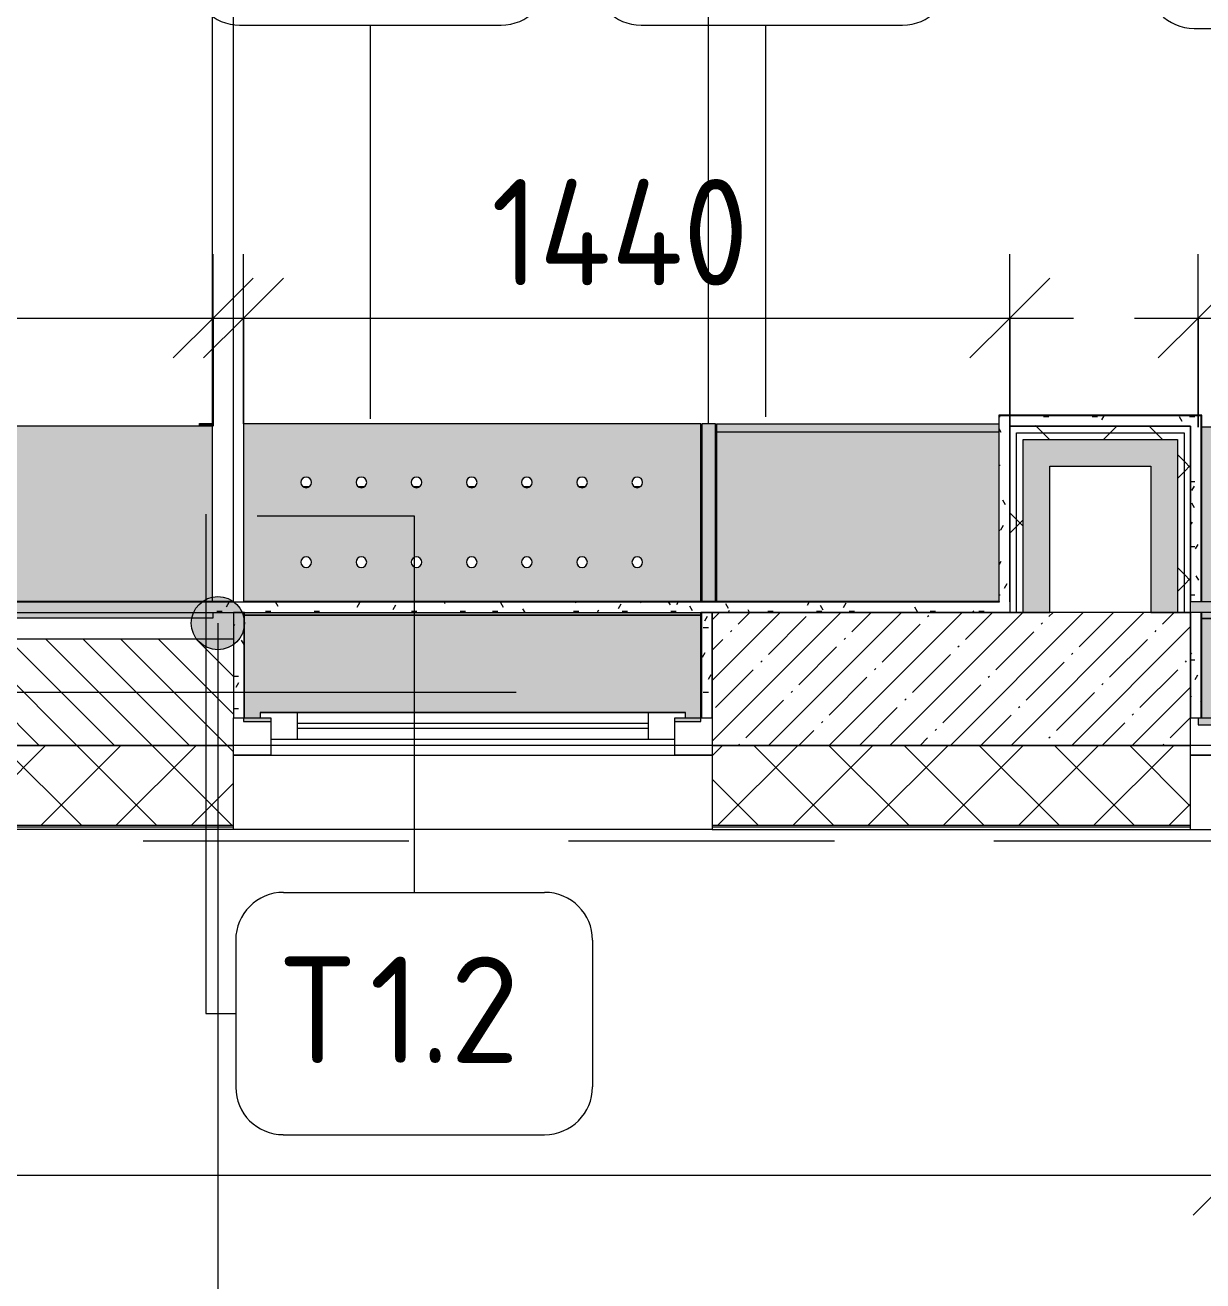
# Model space of a CAD drawing. Header units: millimetres. Extents: x -6228 to 200708, y -8553 to 29014.
# Drawn here: x 169882 to 172097, y -1106 to 1254 of the extents above; entities that cross this region are included whole.
import ezdxf

# ---------------------------------------------------------------- set-up
doc = ezdxf.new("R2010")
doc.units = ezdxf.units.MM
doc.linetypes.add('200_ШТРИХ__ш1_п0_6_', pattern=[800, 500, -300])
doc.linetypes.add('Осевая', pattern=[15875, 3175, -2381.25, 7937.5, -2381.25])
for name, color, linetype, lineweight in [('A-ANNO-DIMS', 7, 'Continuous', 9), ('A-ANNO-DIMS-100', 7, 'Continuous', 9), ('A-DETL-MBND-1', 7, '200_ШТРИХ__ш1_п0_6_', 9), ('A-GLAZ-2', 7, 'Continuous', 9), ('A-WALL-3', 7, 'Continuous', 9), ('A-WALL-4', 7, 'Continuous', 13), ('G-ANNO-TEXT', 7, 'Continuous', 9), ('I-WALL-6', 7, 'Continuous', 9), ('M-EQPM-2', 7, 'Continuous', 9), ('S-COLS-2', 7, 'Continuous', 9), ('Знаки', 7, 'Continuous', 9), ('Марки для знаков', 7, 'Continuous', 9), ('Оси-2', 7, 'Осевая', 9)]:
    doc.layers.add(name, color=color, linetype=linetype, lineweight=lineweight)
for name, color, linetype, lineweight, true_color in [('I-WALL-1', 7, 'Continuous', 5, 0xe7e7e7), ('I-WALL-8', 9, 'Continuous', 9, 0x808080), ('Знаки-1', 7, 'Continuous', 9, 0xd7cfbf)]:
    doc.layers.add(name, color=color, linetype=linetype, lineweight=lineweight, true_color=true_color)
doc.styles.add('GOST Common_1', font='GOST_Common.ttf', dxfattribs={"height": 200})
doc.styles.add('ISOCPEUR_1', font='isocpeur.ttf', dxfattribs={"width": 0.9, "height": 250})
doc.styles.add('ISOCPEUR_2', font='isocpeur.ttf', dxfattribs={"width": 0.9, "height": 200})
doc.dimstyles.new('ISO-2_0_0_9К_Средний_округл2_1', dxfattribs={"dimscale": 304.8, "dimtxt": 199.196235, "dimasz": 0.492126, "dimexe": 0.393701, "dimexo": 0, "dimgap": 0, "dimtad": 1, "dimdec": 0, "dimrnd": 10, "dimzin": 0, "dimdsep": 46, "dimtxsty": 'ISOCPEUR_2', "dimblk1": 'OBLIQUE', "dimblk2": 'OBLIQUE', "dimsah": 1, "dimcen": 0.09, "dimdle": 0.393701, "dimazin": 0, "dimtfac": 1, "dimtdec": 4, "dimtix": 1, "dimtmove": 0, "dimatfit": 3, "dimfxl": 1, "dimtvp": 1, "dimtolj": 1, "dimtzin": 0, "dimarcsym": 2})
doc.dimstyles.new('ISO-2_5_0_9К_БОЛЬШОЙ', dxfattribs={"dimscale": 304.8, "dimtxt": 248.995294, "dimasz": 0.492126, "dimexe": 0.393701, "dimexo": 0.984252, "dimgap": 0, "dimtad": 1, "dimdec": 0, "dimrnd": 10, "dimzin": 0, "dimdsep": 46, "dimtxsty": 'ISOCPEUR_1', "dimblk1": 'OBLIQUE', "dimblk2": 'OBLIQUE', "dimsah": 1, "dimcen": 0.09, "dimdle": 0.393701, "dimazin": 0, "dimtfac": 1, "dimtdec": 4, "dimtix": 1, "dimtmove": 0, "dimatfit": 3, "dimfxl": 1, "dimtvp": 1, "dimtolj": 1, "dimtzin": 0, "dimarcsym": 2})
pattern_1 = [(0, (50944.32, 0), (121.92, 30.48), [10.058, -81.382, 10.058, -81.382, -487.68]), (0, (50944.32, 0), (121.92, 30.48), [-182.88, 10.058, -172.822, 10.058, -81.382, -213.36]), (0, (50944.32, 0), (121.92, 30.48), [-457.2, 10.058, -50.902, 10.058, -142.342]), (120, (50990.04, 15.24), (-87.356454, 90.345817), [10.058, -81.382, 10.058, -81.382, -487.68]), (120, (50990.04, 15.24), (-87.356454, 90.345817), [-182.88, 10.058, -172.822, 10.058, -81.382, -213.36]), (120, (50990.04, 15.24), (-87.356454, 90.345817), [-457.2, 10.058, -50.902, 10.058, -142.342]), (240, (51005.28, 76.2), (-34.563546, -120.825817), [10.058, -81.382, 10.058, -81.382, -487.68]), (240, (51005.28, 76.2), (-34.563546, -120.825817), [-182.88, 10.058, -172.822, 10.058, -81.382, -213.36]), (240, (51005.28, 76.2), (-34.563546, -120.825817), [-457.2, 10.058, -50.902, 10.058, -142.342])]
pattern_2 = [(45, (50944.32, 0), (-106.06602, 106.06602), []), (135, (50944.32, 0), (-106.06602, -106.06602), [])]

# ---------------------------------------------------------------- blocks, each defined once
blk = doc.blocks.new('120_Окно_СКБ_1Ст - 120_Окно_СКБ_1Ст 900х2500_h_ с форточкой-22876038-План зашивки приборов отопления в осях 2 этажа 23-33')
at = {"layer": 'A-GLAZ-2'}
for p, q in [((-450, -127), (-450, -57)), ((-450, -57), (-380, -57)), ((450, -57), (-450, -57)), ((-380, -57), (-380, -127)), ((380, -127), (380, -57)), ((380, -57), (450, -57)), ((450, -57), (450, -127)), ((380, -87), (-380, -87)), ((-380, -87), (-380, -127)), ((-330, -137), (-330, -87)), ((330, -137), (330, -87)), ((380, -127), (380, -87)), ((-330, -107), (330, -107)), ((330, -117), (-330, -117)), ((-380, -127), (-450, -127)), ((-430, -127), (-424.4, -127)), ((-380, -127), (-400, -127)), ((-400, -127), (-400, -137)), ((-400, -137), (400, -137)), ((400, -137), (-400, -137)), ((450, -127), (380, -127)), ((400, -127), (380, -127)), ((400, -137), (400, -127))]:
    blk.add_line(p, q, dxfattribs=at)
blk = doc.blocks.new('120_Окно_СКБ_1Ст - 120_Окно_СКБ_1Ст 900х2500_h_ с форточкой-V163-План зашивки приборов отопления в осях 2 этажа 23-33')
at = {"layer": 'A-GLAZ-2'}
for p, q in [((-450, -127), (-450, -57)), ((-450, -57), (-380, -57)), ((450, -57), (-450, -57)), ((-380, -57), (-380, -127)), ((380, -127), (380, -57)), ((380, -57), (450, -57)), ((450, -57), (450, -127)), ((380, -87), (-380, -87)), ((-380, -87), (-380, -127)), ((-330, -137), (-330, -87)), ((330, -137), (330, -87)), ((380, -127), (380, -87)), ((-330, -107), (330, -107)), ((330, -117), (-330, -117)), ((-380, -127), (-450, -127)), ((-380, -127), (-400, -127)), ((-400, -127), (-400, -137)), ((-400, -137), (400, -137)), ((400, -137), (-400, -137)), ((450, -127), (380, -127)), ((400, -127), (380, -127)), ((400, -137), (400, -127))]:
    blk.add_line(p, q, dxfattribs=at)
blk = doc.blocks.new('radiator_prado_classic_z_tip_30_po exemplyaru - Classic Z Тип 30-300-V186-План зашивки приборов отопления в осях 2 этажа 23-33')
at = {"layer": 'M-EQPM-2'}
for p, q in [((9.8, 164), (0, 164)), ((0, 164), (9.8, 164)), ((113.5, 164), (103.5, 164)), ((103.5, 164), (113.5, 164)), ((217.3, 164), (207.3, 164)), ((207.3, 164), (217.3, 164)), ((321, 164), (311, 164)), ((311, 164), (321, 164)), ((424.8, 164), (414.8, 164)), ((414.8, 164), (424.8, 164)), ((528.5, 164), (518.5, 164)), ((518.5, 164), (528.5, 164)), ((632.3, 164), (622.3, 164)), ((622.3, 164), (632.3, 164))]:
    blk.add_line(p, q, dxfattribs=at)
blk = doc.blocks.new('Зашивка радиатора_ с перфорацией М1_1 - Зашивка радиатора_ с перфорацией М1_1-V202-План зашивки приборов отопления в осях 2 этажа 23-33')
at = {"layer": 'Знаки-1'}
blk.add_hatch(color=256, dxfattribs=at).paths.add_polyline_path([(429, 380), (379, 380), (379, 373), (399, 373), (399, 363), (-401, 363), (-401, 373), (-381, 373), (-381, 380), (-430, 380), (-429.5, 180), (429, 180), (430, 380)])
h = blk.add_hatch(color=256, dxfattribs=at)
h.paths.add_polyline_path([(59, 180), (-430, 180), (-429.5, 175), (429, 175), (429, 180), (221.8, 180)])
h.paths.add_polyline_path([(-429.5, 155), (-430, 155), (-429.5, -179.9), (430.2, -179.9), (430.2, 155), (-418.9, 155)])
h.paths.add_polyline_path([(-206.5, 90.4), (-201.5, 89), (-197.8, 85.4), (-196.5, 80.4), (-197.8, 75.4), (-201.5, 71.7), (-206.5, 70.4), (-211.5, 71.7), (-215.2, 75.4), (-216.5, 80.4), (-215.2, 85.4), (-211.5, 89), (-209.1, 90)])
h.paths.add_polyline_path([(208.5, 90.4), (213.5, 89), (217.2, 85.4), (218.5, 80.4), (217.2, 75.4), (213.5, 71.7), (208.5, 70.4), (203.5, 71.7), (199.8, 75.4), (198.5, 80.4), (199.8, 85.4), (203.5, 89), (205.9, 90)])
h.paths.add_polyline_path([(104.7, 90.4), (109.7, 89), (113.4, 85.4), (114.7, 80.4), (113.4, 75.4), (109.7, 71.7), (104.7, 70.4), (99.7, 71.7), (96.1, 75.4), (94.7, 80.4), (96.1, 85.4), (99.7, 89), (102.2, 90)])
h.paths.add_polyline_path([(-102.8, 90.4), (-97.8, 89), (-94.1, 85.4), (-92.8, 80.4), (-94.1, 75.4), (-97.8, 71.7), (-102.8, 70.4), (-107.8, 71.7), (-111.4, 75.4), (-112.8, 80.4), (-111.4, 85.4), (-107.8, 89), (-103.8, 90.2)])
h.paths.add_polyline_path([(-310.3, 90.4), (-305.3, 89), (-301.6, 85.4), (-300.3, 80.4), (-301.6, 75.4), (-305.3, 71.7), (-310.3, 70.4), (-315.3, 71.7), (-318.9, 75.4), (-320.3, 80.4), (-318.9, 85.4), (-315.3, 89), (-312.8, 90)])
h.paths.add_polyline_path([(1, 90.4), (6, 89), (9.7, 85.4), (11, 80.4), (9.7, 75.4), (6, 71.7), (1, 70.4), (-4, 71.7), (-7.7, 75.4), (-9, 80.4), (-7.7, 85.4), (-4, 89), (-1.6, 90)])
h.paths.add_polyline_path([(312.2, 90.4), (317.2, 89), (320.9, 85.4), (322.2, 80.4), (320.9, 75.4), (317.2, 71.7), (312.2, 70.4), (307.2, 71.7), (303.6, 75.4), (302.2, 80.4), (303.6, 85.4), (307.2, 89), (309.7, 90)])
h.paths.add_polyline_path([(312.2, -59.6), (317.2, -61), (320.9, -64.6), (322.1, -70.5), (320.9, -74.6), (317.2, -78.3), (312.2, -79.6), (307.2, -78.3), (303.6, -74.6), (302.2, -69.6), (303.6, -64.6), (307.2, -61), (309.7, -60)])
h.paths.add_polyline_path([(104.7, -59.6), (109.7, -61), (113.4, -64.6), (114.6, -70.5), (113.4, -74.6), (109.7, -78.3), (104.7, -79.6), (99.7, -78.3), (96.1, -74.6), (94.7, -69.6), (96.1, -64.6), (99.7, -61), (102.2, -60)])
h.paths.add_polyline_path([(208.5, -59.6), (213.5, -61), (217.2, -64.6), (218.4, -70.5), (217.2, -74.6), (213.5, -78.3), (208.5, -79.6), (203.5, -78.3), (199.8, -74.6), (198.5, -69.6), (199.8, -64.6), (203.5, -61), (205.9, -60)])
h.paths.add_polyline_path([(-102.8, -59.6), (-97.8, -61), (-94.1, -64.6), (-92.9, -70.5), (-94.1, -74.6), (-97.8, -78.3), (-102.8, -79.6), (-107.8, -78.3), (-111.4, -74.6), (-112.8, -69.6), (-111.4, -64.6), (-107.8, -61), (-103.8, -59.8)])
h.paths.add_polyline_path([(1, -59.6), (6, -61), (9.7, -64.6), (10.9, -70.5), (9.7, -74.6), (6, -78.3), (1, -79.6), (-4, -78.3), (-7.7, -74.6), (-9, -69.6), (-7.7, -64.6), (-4, -61), (-1.6, -60)])
h.paths.add_polyline_path([(-310.3, -59.6), (-305.3, -61), (-301.6, -64.6), (-300.4, -70.5), (-301.6, -74.6), (-305.3, -78.3), (-310.3, -79.6), (-315.3, -78.3), (-318.9, -74.6), (-320.3, -69.6), (-318.9, -64.6), (-315.3, -61), (-312.8, -60)])
h.paths.add_polyline_path([(-206.5, -59.6), (-201.5, -61), (-197.8, -64.6), (-196.6, -70.5), (-197.8, -74.6), (-201.5, -78.3), (-206.5, -79.6), (-211.5, -78.3), (-215.2, -74.6), (-216.5, -69.6), (-215.2, -64.6), (-211.5, -61), (-209.1, -60)])
at = {"layer": 'Знаки'}
for p, q in [((-381, 380), (-430, 380)), ((-430, 380), (-430, 180)), ((430, 380), (379, 380)), ((430, 373), (430, 380)), ((-430, 180), (429, 180)), ((429, 180), (-430, 180)), ((-430, 180), (-430, 175)), ((-430, 155), (-430, -179.9)), ((430.2, -179.9), (430.2, 155)), ((-430, -179.9), (430.2, -179.9))]:
    blk.add_line(p, q, dxfattribs=at)
for centre, start, end in [((-310.3, 80.4), 180, 0), ((-310.3, 80.4), 0, 180), ((-206.5, 80.4), 0, 180), ((-206.5, 80.4), 180, 360), ((-102.8, 80.4), 0, 180), ((-102.8, 80.4), 180, 0), ((1, 80.4), 0, 180), ((1, 80.4), 180, 0), ((104.7, 80.4), 0, 180), ((104.7, 80.4), 180, 360), ((208.5, 80.4), 0, 180), ((208.5, 80.4), 180, 0), ((312.2, 80.4), 0, 180), ((312.2, 80.4), 180, 0), ((-310.3, -69.6), 0, 180), ((-310.3, -69.6), 180, 0), ((-206.5, -69.6), 0, 180), ((-206.5, -69.6), 180, 0), ((-102.8, -69.6), 0, 180), ((-102.8, -69.6), 180, 0), ((1, -69.6), 0, 180), ((1, -69.6), 180, 0), ((104.7, -69.6), 0, 180), ((104.7, -69.6), 180, 0), ((208.5, -69.6), 0, 180), ((208.5, -69.6), 180, 0), ((312.2, -69.6), 0, 180), ((312.2, -69.6), 180, 0)]:
    blk.add_arc(centre, 10, start, end, dxfattribs=at)
blk = doc.blocks.new('Зашивка радиатора_ с перфорацией М1_1 - Зашивка радиатора_ с перфорацией М1_1-V207-План зашивки приборов отопления в осях 2 этажа 23-33')
at = {"layer": 'Знаки-1'}
blk.add_hatch(color=256, dxfattribs=at).paths.add_polyline_path([(394.4, 380), (374.4, 380), (374.4, 366.8), (394.4, 366.8), (394.4, 356.8), (-405.6, 356.8), (-405.6, 366.8), (-385.6, 366.8), (-385.6, 380), (-430, 380), (-430, 180), (424.4, 180), (424.4, 366.8), (430, 366.8), (430, 380), (424.4, 380)])
h = blk.add_hatch(color=256, dxfattribs=at)
h.paths.add_polyline_path([(389, 180), (-430, 180), (-430, 168.8), (424.4, 168.8), (424.4, 180)])
h.paths.add_polyline_path([(-99.5, 148.8), (-430, 148.8), (-430, -179.9), (424.4, -179.9), (424.4, 148.3), (63.3, 148.8)])
h.paths.add_polyline_path([(312.2, 90.4), (317.2, 89), (320.9, 85.4), (322.2, 80.4), (320.9, 75.4), (317.2, 71.7), (312.2, 70.4), (307.2, 71.7), (303.6, 75.4), (302.2, 80.4), (303.6, 85.4), (307.2, 89), (309.7, 90)])
h.paths.add_polyline_path([(-310.3, 90.4), (-305.3, 89), (-301.6, 85.4), (-300.3, 80.4), (-301.6, 75.4), (-305.3, 71.7), (-310.3, 70.4), (-315.3, 71.7), (-318.9, 75.4), (-320.3, 80.4), (-318.9, 85.4), (-315.3, 89), (-312.8, 90)])
h.paths.add_polyline_path([(-206.5, 90.4), (-201.5, 89), (-197.8, 85.4), (-196.5, 80.4), (-197.8, 75.4), (-201.5, 71.7), (-206.5, 70.4), (-211.5, 71.7), (-215.2, 75.4), (-216.5, 80.4), (-215.2, 85.4), (-211.5, 89), (-209.1, 90)])
h.paths.add_polyline_path([(-102.8, 90.4), (-97.8, 89), (-94.1, 85.4), (-92.8, 80.4), (-94.1, 75.4), (-97.8, 71.7), (-102.8, 70.4), (-107.8, 71.7), (-111.4, 75.4), (-112.8, 80.4), (-111.4, 85.4), (-107.8, 89), (-105.3, 90)])
h.paths.add_polyline_path([(208.5, 90.4), (213.5, 89), (217.2, 85.4), (218.5, 80.4), (217.2, 75.4), (213.5, 71.7), (208.5, 70.4), (203.5, 71.7), (199.8, 75.4), (198.5, 80.4), (199.8, 85.4), (203.5, 89), (205.9, 90)])
h.paths.add_polyline_path([(1, 90.4), (6, 89), (9.7, 85.4), (11, 80.4), (9.7, 75.4), (6, 71.7), (1, 70.4), (-4, 71.7), (-7.7, 75.4), (-9, 80.4), (-7.7, 85.4), (-4, 89), (-1.6, 90)])
h.paths.add_polyline_path([(104.7, 90.4), (109.7, 89), (113.4, 85.4), (114.7, 80.4), (113.4, 75.4), (109.7, 71.7), (104.7, 70.4), (99.7, 71.7), (96.1, 75.4), (94.7, 80.4), (96.1, 85.4), (99.7, 89), (102.2, 90)])
h.paths.add_polyline_path([(-102.8, -59.6), (-97.8, -61), (-94.1, -64.6), (-92.8, -69.6), (-94.1, -74.6), (-97.8, -78.3), (-102.8, -79.6), (-107.8, -78.3), (-111.4, -74.6), (-112.8, -69.6), (-111.4, -64.6), (-107.8, -61), (-105.3, -60)])
h.paths.add_polyline_path([(312.2, -59.6), (317.2, -61), (320.9, -64.6), (322.2, -69.6), (320.9, -74.6), (317.2, -78.3), (312.2, -79.6), (307.2, -78.3), (303.6, -74.6), (302.2, -69.6), (303.6, -64.6), (307.2, -61), (309.7, -60)])
h.paths.add_polyline_path([(-310.3, -59.6), (-305.3, -61), (-301.6, -64.6), (-300.3, -69.6), (-301.6, -74.6), (-305.3, -78.3), (-310.3, -79.6), (-315.3, -78.3), (-318.9, -74.6), (-320.3, -69.6), (-318.9, -64.6), (-315.3, -61), (-312.8, -60)])
h.paths.add_polyline_path([(-206.5, -59.6), (-201.5, -61), (-197.8, -64.6), (-196.5, -69.6), (-197.8, -74.6), (-201.5, -78.3), (-206.5, -79.6), (-211.5, -78.3), (-215.2, -74.6), (-216.5, -69.6), (-215.2, -64.6), (-211.5, -61), (-209.1, -60)])
h.paths.add_polyline_path([(104.7, -59.6), (109.7, -61), (113.4, -64.6), (114.7, -69.6), (113.4, -74.6), (109.7, -78.3), (104.7, -79.6), (99.7, -78.3), (96.1, -74.6), (94.7, -69.6), (96.1, -64.6), (99.7, -61), (102.2, -60)])
h.paths.add_polyline_path([(1, -59.6), (6, -61), (9.7, -64.6), (11, -69.6), (9.7, -74.6), (6, -78.3), (1, -79.6), (-4, -78.3), (-7.7, -74.6), (-9, -69.6), (-7.7, -64.6), (-4, -61), (-1.6, -60)])
h.paths.add_polyline_path([(208.5, -59.6), (213.5, -61), (217.2, -64.6), (218.5, -69.6), (217.2, -74.6), (213.5, -78.3), (208.5, -79.6), (203.5, -78.3), (199.8, -74.6), (198.5, -69.6), (199.8, -64.6), (203.5, -61), (205.9, -60)])
at = {"layer": 'Знаки'}
for p, q in [((-385.6, 380), (-430, 380)), ((-430, 380), (-430, 180)), ((430, 380), (374.4, 380)), ((430, 366.8), (430, 380)), ((-430, 180), (424.4, 180)), ((424.4, 180), (-430, 180)), ((-430, 180), (-430, 168.8)), ((-430, 148.8), (-430, -179.9)), ((-430, -179.9), (424.4, -179.9))]:
    blk.add_line(p, q, dxfattribs=at)
for centre, start, end in [((-310.3, 80.4), 180, 0), ((-310.3, 80.4), 0, 180), ((-206.5, 80.4), 0, 180), ((-206.5, 80.4), 180, 360), ((-102.8, 80.4), 0, 180), ((-102.8, 80.4), 180, 0), ((1, 80.4), 0, 180), ((1, 80.4), 180, 0), ((104.7, 80.4), 0, 180), ((104.7, 80.4), 180, 360), ((208.5, 80.4), 0, 180), ((208.5, 80.4), 180, 0), ((312.2, 80.4), 0, 180), ((312.2, 80.4), 180, 0), ((-310.3, -69.6), 0, 180), ((-310.3, -69.6), 180, 0), ((-206.5, -69.6), 0, 180), ((-206.5, -69.6), 180, 0), ((-102.8, -69.6), 0, 180), ((-102.8, -69.6), 180, 0), ((1, -69.6), 0, 180), ((1, -69.6), 180, 0), ((104.7, -69.6), 0, 180), ((104.7, -69.6), 180, 0), ((208.5, -69.6), 0, 180), ((208.5, -69.6), 180, 0), ((312.2, -69.6), 0, 180), ((312.2, -69.6), 180, 0)]:
    blk.add_arc(centre, 10, start, end, dxfattribs=at)
blk = doc.blocks.new('Зашивка без перфорации М3_2_1 - М3_2_10-31134924-План зашивки приборов отопления в осях 2 этажа 23-33')
at = {"layer": 'Знаки-1'}
for points in [[(-411.4, 155), (-411.4, -163.9), (120, -163.9), (120.2, 155), (-12.7, 155)], [(120, -163.9), (-411.4, -163.9), (-411.4, -179.9), (120, -179.9)]]:
    blk.add_hatch(color=256, dxfattribs=at).paths.add_polyline_path(points)
at = {"layer": 'Знаки'}
for p, q in [((120.2, -179.9), (120.2, 155)), ((-411.4, -163.9), (120, -163.9)), ((120, -179.9), (120, -163.9)), ((120, -179.9), (-411.4, -179.9))]:
    blk.add_line(p, q, dxfattribs=at)
blk = doc.blocks.new('Зашивка_ опоясывающая панель - Зашивка_ опоясывающая панель Т2_1-V232-План зашивки приборов отопления в осях 2 этажа 23-33')
at = {"layer": 'Знаки-1'}
blk.add_hatch(color=256, dxfattribs=at).paths.add_polyline_path([(-406, -155), (-406, 180), (-430, 180), (-430, -155)])
at = {"layer": 'Знаки'}
for p, q in [((-430, -155), (-430, 180)), ((-430, 180), (-406, 180)), ((-406, 180), (-406, -155))]:
    blk.add_line(p, q, dxfattribs=at)
blk = doc.blocks.new('Зашивка без перфорации М3_2_1 - М3_2_18-32617832-План зашивки приборов отопления в осях 2 этажа 23-33')
at = {"layer": 'Знаки-1'}
h = blk.add_hatch(color=256, dxfattribs=at)
h.paths.add_polyline_path([(-369.7, 180), (-430, 180), (-430, 170.1), (31.8, 170.1), (31.8, 180), (-206.9, 180)])
h.paths.add_polyline_path([(-369.7, 150.1), (-428.2, 150.1), (-428.2, -179.9), (950.2, -179.9), (950.2, 150.1), (-206.9, 150.1)])
at = {"layer": 'Знаки'}
for p, q in [((31.8, 180), (-430, 180)), ((-430, 180), (-430, 170.1)), ((950.2, -179.9), (950.2, 150.1)), ((-428.2, -179.9), (950.2, -179.9))]:
    blk.add_line(p, q, dxfattribs=at)
blk = doc.blocks.new('Зашивка_ торцевая панель - Зашивка_ торцевая панель Т2-V249-План зашивки приборов отопления в осях 2 этажа 23-33')
at = {"layer": 'Знаки-1'}
blk.add_hatch(color=256, dxfattribs=at).paths.add_polyline_path([(-406, 179.9), (-406, 180), (-430, 179.9)])
at = {"layer": 'Знаки'}
blk.add_line((-430, 180), (-406, 180), dxfattribs=at)
blk = doc.blocks.new('Зашивка_ торцевая панель - Зашивка_ торцевая панель Т2-V250-План зашивки приборов отопления в осях 2 этажа 23-33')
at = {"layer": 'Знаки-1'}
blk.add_hatch(color=256, dxfattribs=at).paths.add_polyline_path([(-406, 175), (-406, 180), (-430, 180), (-430, 175)])
at = {"layer": 'Знаки'}
for p, q in [((-430, 175), (-430, 180)), ((-430, 180), (-406, 180))]:
    blk.add_line(p, q, dxfattribs=at)
blk = doc.blocks.new('DIMBLOCK25-План зашивки приборов отопления в осях 2 этажа 23-33')
at = {"layer": 'A-ANNO-DIMS-100'}
for p, q in [((166904.3, -1101.7), (166904.3, -787.7)), ((172154.3, -1101.7), (172154.3, -787.7)), ((166904.3, -907.7), (172154.3, -907.7)), ((166904.3, -907.7), (166904.3, -1101.7)), ((172154.3, -907.7), (172154.3, -1101.7))]:
    blk.add_line(p, q, dxfattribs=at)
at = {"layer": 'A-ANNO-DIMS-100', "lineweight": 20}
for p, q in [((166904.3, -907.7), (166979.3, -832.7)), ((172154.3, -907.7), (172229.3, -832.7)), ((166904.3, -907.7), (166829.3, -982.7)), ((172154.3, -907.7), (172079.3, -982.7))]:
    blk.add_line(p, q, dxfattribs=at)
at = {"layer": 'A-ANNO-DIMS-100', "color": 0, "insert": (169213.3, -581.1), "char_height": 250, "width": 758.478, "attachment_point": 1, "line_spacing_factor": 1.149209, "style": 'ISOCPEUR_1'}
blk.add_mtext('5250', dxfattribs=at)
blk = doc.blocks.new('_Oblique')
at = {"color": 0, "linetype": 'ByBlock', "lineweight": -2}
blk.add_line((-0.5, -0.5), (0.5, 0.5), dxfattribs=at)
blk = doc.blocks.new('DIMBLOCK26-План зашивки приборов отопления в осях 2 этажа 23-33')
at = {"layer": 'A-ANNO-DIMS-100'}
for p, q in [((172154.3, -1101.7), (172154.3, -787.7)), ((175954.3, -1101.7), (175954.3, -787.7)), ((172154.3, -907.7), (176074.3, -907.7)), ((172154.3, -907.7), (172154.3, -1101.7)), ((175954.3, -907.7), (175954.3, -1101.7))]:
    blk.add_line(p, q, dxfattribs=at)
at = {"layer": 'A-ANNO-DIMS-100', "lineweight": 20}
for p, q in [((172154.3, -907.7), (172229.3, -832.7)), ((175954.3, -907.7), (176029.3, -832.7)), ((172154.3, -907.7), (172079.3, -982.7)), ((175954.3, -907.7), (175879.3, -982.7))]:
    blk.add_line(p, q, dxfattribs=at)
at = {"layer": 'A-ANNO-DIMS-100', "color": 0, "insert": (173738.3, -581.1), "char_height": 250, "width": 758.478, "attachment_point": 1, "line_spacing_factor": 1.149209, "style": 'ISOCPEUR_1'}
blk.add_mtext('3800', dxfattribs=at)
blk = doc.blocks.new('Марка_Знаки - В прямоуг_Наименование краткое-30718135-План зашивки приборов отопления в осях 2 этажа 23-33')
at = {"layer": 'Марки для знаков'}
for p, q in [((-2.455, 2.278), (2.455, 2.278)), ((-3.355, 1.378), (-3.355, -1.384)), ((3.355, 1.378), (3.355, -1.378)), ((-2.461, -2.278), (2.455, -2.278))]:
    blk.add_line(p, q, dxfattribs=at)
for centre, radius, start, end in [((-2.455, 1.378), 0.9, 90, 180), ((2.455, 1.378), 0.9, 0, 90), ((-2.461, -1.384), 0.893, 180, 270), ((2.455, -1.378), 0.9, 270, 0)]:
    blk.add_arc(centre, radius, start, end, dxfattribs=at)
blk = doc.blocks.new('DIMBLOCK46-План зашивки приборов отопления в осях 2 этажа 23-33')
at = {"layer": 'A-ANNO-DIMS-100'}
for p, q in [((170293.1, 504.9), (170293.1, 823.5)), ((171734.3, 500), (171734.3, 823.5)), ((170173.1, 703.5), (171854.3, 703.5)), ((170293.1, 703.5), (170293.1, 504.9)), ((171734.3, 703.5), (171734.3, 500))]:
    blk.add_line(p, q, dxfattribs=at)
at = {"layer": 'A-ANNO-DIMS-100', "lineweight": 20}
for p, q in [((170293.1, 703.5), (170368.1, 778.5)), ((171734.3, 703.5), (171809.3, 778.5)), ((170293.1, 703.5), (170218.1, 628.5)), ((171734.3, 703.5), (171659.3, 628.5))]:
    blk.add_line(p, q, dxfattribs=at)
at = {"layer": 'A-ANNO-DIMS-100', "color": 0, "insert": (170759, 964.8), "char_height": 200, "width": 611.379, "attachment_point": 1, "line_spacing_factor": 1.149209, "style": 'ISOCPEUR_2'}
blk.add_mtext('1440', dxfattribs=at)
blk = doc.blocks.new('DIMBLOCK47-План зашивки приборов отопления в осях 2 этажа 23-33')
at = {"layer": 'A-ANNO-DIMS-100'}
for p, q in [((172088.5, 498.7), (172088.5, 823.5)), ((174654.3, 498.7), (174654.3, 823.5)), ((171968.5, 703.5), (174774.3, 703.5)), ((172088.5, 703.5), (172088.5, 498.7)), ((174654.3, 703.5), (174654.3, 498.7))]:
    blk.add_line(p, q, dxfattribs=at)
at = {"layer": 'A-ANNO-DIMS-100', "lineweight": 20}
for p, q in [((172088.5, 703.5), (172163.5, 778.5)), ((174654.3, 703.5), (174729.3, 778.5)), ((172088.5, 703.5), (172013.5, 628.5)), ((174654.3, 703.5), (174579.3, 628.5))]:
    blk.add_line(p, q, dxfattribs=at)
at = {"layer": 'A-ANNO-DIMS-100', "color": 0, "insert": (173118.6, 964.8), "char_height": 200, "width": 606.782, "attachment_point": 1, "line_spacing_factor": 1.149209, "style": 'ISOCPEUR_2'}
blk.add_mtext('2570', dxfattribs=at)
blk = doc.blocks.new('DIMBLOCK57-План зашивки приборов отопления в осях 2 этажа 23-33')
at = {"layer": 'A-ANNO-DIMS-100'}
for p, q in [((168855.3, 500), (168855.3, 823.5)), ((170236.1, 500), (170236.1, 823.5)), ((168735.3, 703.5), (170356.1, 703.5)), ((168855.3, 703.5), (168855.3, 500)), ((170236.1, 703.5), (170236.1, 500))]:
    blk.add_line(p, q, dxfattribs=at)
at = {"layer": 'A-ANNO-DIMS-100', "lineweight": 20}
for p, q in [((168855.3, 703.5), (168930.3, 778.5)), ((170236.1, 703.5), (170311.1, 778.5)), ((168855.3, 703.5), (168780.3, 628.5)), ((170236.1, 703.5), (170161.1, 628.5))]:
    blk.add_line(p, q, dxfattribs=at)
at = {"layer": 'A-ANNO-DIMS-100', "color": 0, "insert": (169310.1, 964.8), "char_height": 200, "width": 565.411, "attachment_point": 1, "line_spacing_factor": 1.149209, "style": 'ISOCPEUR_2'}
blk.add_mtext('1380', dxfattribs=at)

msp = doc.modelspace()

# ---------------------------------------------------------------- hatches: boundary and pattern name
at = {"layer": 'A-WALL-3'}
h = msp.add_hatch(dxfattribs=at)
h.set_pattern_fill('FP_143', color=256, style=0, pattern_type=2)
h.set_pattern_definition([(135, (50944.32, 0), (-35.35534, -35.35534), [])])
h.paths.add_polyline_path([(173595.1, -100), (173774.3, -100), (173774.3, 100), (172974.3, 100), (172974.3, -100), (173269.5, -100)])
h.paths.add_polyline_path([(170274.3, -100), (170274.3, 100), (169774.3, 100), (169774.3, -100), (170013.1, -100)])
h.paths.add_polyline_path([(165779.7, -100), (166574.3, -100), (166574.3, 100), (165524.3, 100), (165524.3, -100)])
h.paths.add_polyline_path([(164374.3, -100), (164624.3, -100), (164624.3, 100), (164374.3, 100)])
h.paths.add_polyline_path([(159874.3, -100), (161174.3, -100), (161174.3, 100), (159874.3, 100)])
h.paths.add_polyline_path([(155774.3, -100), (155774.3, 100), (154724.3, 100), (154724.3, -100), (155684.8, -100)])
h.paths.add_polyline_path([(153731, -100), (153824.3, -100), (153824.3, 100), (153574.3, 100), (153574.3, -100)])
h.paths.add_polyline_path([(152674.3, -100), (152674.3, 100), (151774.3, 100), (151774.3, -100), (152428.4, -100)])
h.paths.add_polyline_path([(148846.4, -100), (149974.3, -100), (149974.3, 100), (146624.3, 100), (146624.3, -100), (148520.7, -100)])
h.paths.add_polyline_path([(145724.3, -100), (145724.3, 100), (145474.3, 100), (145474.3, -100), (145589.9, -100)])
h.paths.add_polyline_path([(143636.1, -100), (143674.3, -100), (143674.3, 100), (142874.3, 100), (142874.3, -100), (143310.4, -100)])
h = msp.add_hatch(dxfattribs=at)
h.set_pattern_fill('FP_141', color=256, style=0, pattern_type=2)
h.set_pattern_definition([(45, (50944.32, 0), (-70.71068, 70.71068), []), (135, (50944.32, 0), (-70.71068, -70.71068), [])])
h.paths.add_polyline_path([(176024.3, -250), (176024.3, -100), (174674.3, -100), (174674.3, -250)])
h.paths.add_polyline_path([(173774.3, -250), (173774.3, -100), (172974.3, -100), (172974.3, -250)])
h.paths.add_polyline_path([(171174.3, -250), (172074.3, -250), (172074.3, -100), (171174.3, -100), (171174.3, -126.2)])
h.paths.add_polyline_path([(170274.3, -250), (170274.3, -100), (168874.3, -100), (168874.3, -250)])
h.paths.add_polyline_path([(166574.3, -250), (166574.3, -100), (165524.3, -100), (165524.3, -250)])
h.paths.add_polyline_path([(164624.3, -250), (164624.3, -100), (163474.3, -100), (163474.3, -250)])
h.paths.add_polyline_path([(161174.3, -250), (161174.3, -100), (159874.3, -100), (159874.3, -250)])
h.paths.add_polyline_path([(158974.3, -250), (158974.3, -100), (158074.3, -100), (158074.3, -250)])
h.paths.add_polyline_path([(155774.3, -250), (155774.3, -100), (154724.3, -100), (154724.3, -250)])
h.paths.add_polyline_path([(153824.3, -250), (153824.3, -100), (151774.3, -100), (151774.3, -250)])
h.paths.add_polyline_path([(150874.3, -250), (150874.3, -100), (146624.3, -100), (146624.3, -250)])
h.paths.add_polyline_path([(145724.3, -250), (145724.3, -100), (144574.3, -100), (144574.3, -250)])
h.paths.add_polyline_path([(142874.3, -250), (143674.3, -250), (143674.3, -100), (142874.3, -100), (142874.3, -126.2)])
h.paths.add_polyline_path([(141974.3, -250), (141974.3, -100), (140154.3, -100), (140154.3, -250), (140705.3, -250)])
at = {"layer": 'G-ANNO-TEXT'}
h = msp.add_hatch(color=256, dxfattribs=at)
edge = h.paths.add_edge_path()
edge.add_arc((170245, 130), 50, 0, 360)
at = {"layer": 'I-WALL-1'}
for points in [[(171999.3, 425), (171999.3, 475), (171759.3, 475), (171759.3, 425), (171966.9, 425)], [(172049.3, 150), (172049.3, 475), (171999.3, 475), (171999.3, 150)], [(171759.3, 150), (171809.3, 150), (171809.3, 425), (171759.3, 425), (171759.3, 395.5)]]:
    msp.add_hatch(color=256, dxfattribs=at).paths.add_polyline_path(points)
at = {"layer": 'I-WALL-6'}
h = msp.add_hatch(dxfattribs=at)
h.set_pattern_fill('FP_161', color=256, style=0, pattern_type=2)
h.set_pattern_definition(pattern_2)
h.paths.add_polyline_path([(172049.3, 487.5), (172061.8, 487.5), (172061.8, 500), (171734.3, 500), (171734.3, 487.5), (171999.3, 487.5)])
h = msp.add_hatch(dxfattribs=at)
h.set_pattern_fill('FP_161', color=256, style=0, pattern_type=2)
h.set_pattern_definition(pattern_2)
h.paths.add_polyline_path([(172061.8, 150), (172074.3, 150), (172074.3, 500), (172061.8, 500), (172061.8, 395.5)])
h = msp.add_hatch(dxfattribs=at)
h.set_pattern_fill('FP_161', color=256, style=0, pattern_type=2)
h.set_pattern_definition(pattern_2)
h.paths.add_polyline_path([(171746.8, 150), (171746.8, 487.5), (171734.3, 487.5), (171734.3, 150)])
h = msp.add_hatch(dxfattribs=at)
h.set_pattern_fill('FP_161', color=256, style=0, pattern_type=2)
h.set_pattern_definition(pattern_2)
h.paths.add_polyline_path([(172049.3, 475), (172049.3, 487.5), (171746.8, 487.5), (171746.8, 475), (171999.3, 475)])
h = msp.add_hatch(dxfattribs=at)
h.set_pattern_fill('FP_161', color=256, style=0, pattern_type=2)
h.set_pattern_definition(pattern_2)
h.paths.add_polyline_path([(171746.8, 150), (171759.3, 150), (171759.3, 475), (171746.8, 475), (171746.8, 395.5)])
h = msp.add_hatch(dxfattribs=at)
h.set_pattern_fill('FP_161', color=256, style=0, pattern_type=2)
h.set_pattern_definition(pattern_2)
h.paths.add_polyline_path([(172049.3, 150), (172061.8, 150), (172061.8, 487.5), (172049.3, 487.5), (172049.3, 395.5)])
at = {"layer": 'I-WALL-8'}
h = msp.add_hatch(dxfattribs=at)
h.set_pattern_fill('FP_160', color=256, style=0, pattern_type=2)
h.set_pattern_definition(pattern_1)
h.paths.add_polyline_path([(171714.3, 170), (171734.3, 170), (171734.3, 520), (171714.3, 520), (171714.3, 395.5)])
h = msp.add_hatch(dxfattribs=at)
h.set_pattern_fill('FP_160', color=256, style=0, pattern_type=2)
h.set_pattern_definition(pattern_1)
h.paths.add_polyline_path([(172074.3, 500), (172094.3, 500), (172094.3, 520), (171734.3, 520), (171734.3, 500), (171966.9, 500)])
h = msp.add_hatch(dxfattribs=at)
h.set_pattern_fill('FP_160', color=256, style=0, pattern_type=2)
h.set_pattern_definition(pattern_1)
h.paths.add_polyline_path([(172094.3, 170.5), (172094.3, 500), (172074.3, 500), (172074.3, 170.5)])
h = msp.add_hatch(dxfattribs=at)
h.set_pattern_fill('FP_160', color=256, style=0, pattern_type=2)
h.set_pattern_definition(pattern_1)
h.paths.add_polyline_path([(166594.3, 150), (170234.3, 150), (170234.3, 170), (166594.3, 170)])
h = msp.add_hatch(dxfattribs=at)
h.set_pattern_fill('FP_160', color=256, style=0, pattern_type=2)
h.set_pattern_definition(pattern_1)
h.paths.add_polyline_path([(171734.3, 150), (171734.3, 170), (170234.3, 170), (170234.3, 150), (171315.6, 150)])
h = msp.add_hatch(dxfattribs=at)
h.set_pattern_fill('FP_160', color=256, style=0, pattern_type=2)
h.set_pattern_definition(pattern_1)
h.paths.add_polyline_path([(173757.9, 150), (175774.3, 150), (175774.3, 170), (172074.3, 170), (172074.3, 150), (173595.1, 150)])
h = msp.add_hatch(dxfattribs=at)
h.set_pattern_fill('FP_160', color=256, style=0, pattern_type=2)
h.set_pattern_definition(pattern_1)
h.paths.add_polyline_path([(170294.3, -48), (170294.3, 150), (170274.3, 150), (170274.3, -48)])
h = msp.add_hatch(dxfattribs=at)
h.set_pattern_fill('FP_160', color=256, style=0, pattern_type=2)
h.set_pattern_definition(pattern_1)
h.paths.add_polyline_path([(171174.3, -48), (171174.3, 150), (171154.3, 150), (171154.3, -48)])
h = msp.add_hatch(dxfattribs=at)
h.set_pattern_fill('FP_160', color=256, style=0, pattern_type=2)
h.set_pattern_definition(pattern_1)
h.paths.add_polyline_path([(172094.3, -48), (172094.3, 150), (172074.3, 150), (172074.3, -48)])
at = {"layer": 'S-COLS-2'}
h = msp.add_hatch(dxfattribs=at)
h.set_pattern_fill('FP_142', color=256, style=0, pattern_type=2)
h.set_pattern_definition([(45, (50944.32, 0), (-57.024626, 57.024626), []), (45, (51001.345, 0), (-57.024626, 57.024626), [100.806, -20.161, 3.353, -16.808])])
h.paths.add_polyline_path([(171315.6, -100), (172074.3, -100), (172074.3, 150), (171174.3, 150), (171174.3, -100)])

# ---------------------------------------------------------------- linework, layer by layer
at = {"layer": 'A-DETL-MBND-1'}
msp.add_line((176204.3, -280), (160424.3, -280), dxfattribs=at)
at = {"layer": 'A-WALL-3'}
for p, q in [((170274.3, 100), (169774.3, 100)), ((170274.3, -258), (170274.3, -48)), ((172074.3, -100), (171174.3, -100)), ((171174.3, -100), (171174.3, -258)), ((172074.3, -258), (172074.3, -100)), ((171174.3, -258), (158074.3, -258)), ((171174.3, -258), (176182.3, -258))]:
    msp.add_line(p, q, dxfattribs=at)
at = {"layer": 'A-WALL-4'}
for p, q in [((171746.8, 487.5), (172061.8, 487.5)), ((171746.8, 150), (171746.8, 487.5)), ((171759.3, 475), (172049.3, 475)), ((171759.3, 150), (171759.3, 475)), ((172049.3, 475), (172049.3, 150)), ((172061.8, 487.5), (172061.8, 150)), ((170234.3, 170), (170274.3, 170)), ((169774.3, -100), (170274.3, -100)), ((170274.3, -100), (169774.3, -100)), ((168874.3, -250), (170274.3, -250)), ((168874.3, -253), (170274.3, -253)), ((171174.3, -250), (172074.3, -250)), ((171174.3, -253), (172074.3, -253))]:
    msp.add_line(p, q, dxfattribs=at)
at = {"layer": 'G-ANNO-TEXT'}
msp.add_line((170245, 130), (170245, -3300.7), dxfattribs=at)
msp.add_circle((170245, 130), 50, dxfattribs=at)
at = {"layer": 'I-WALL-6'}
for p, q in [((170234.3, 1470), (170234.3, 170)), ((170274.3, 170), (170274.3, 1470)), ((171713.3, 521), (171713.3, 171)), ((172095.3, 521), (171713.3, 521)), ((172094.3, 520), (171714.3, 520)), ((171714.3, 170), (171714.3, 520)), ((172094.3, 170.5), (172094.3, 520)), ((172095.3, 170.5), (172095.3, 521)), ((172074.3, 500), (171734.3, 500)), ((171734.3, 500), (171734.3, 150)), ((171734.3, 170), (171734.3, 500)), ((171734.3, 500), (172074.3, 500)), ((172074.3, 150), (172074.3, 500)), ((172074.3, 500), (172074.3, 170.5)), ((171809.3, 425), (171999.3, 425)), ((171809.3, 150), (171809.3, 425)), ((171999.3, 425), (171999.3, 150)), ((170234.3, 170), (166594.3, 170)), ((166594.3, 170), (170274.8, 170)), ((170274.8, 171), (166595.3, 171)), ((170274.3, 170), (171714.8, 170)), ((170274.8, 170), (170274.8, 171)), ((171713.3, 171), (170294.8, 171)), ((170294.8, 171), (170294.8, 170)), ((171714.8, 171), (171714.3, 171)), ((171714.8, 170), (171714.8, 171)), ((172074.3, 170.5), (172095.3, 170.5)), ((175754.3, 170), (172074.3, 170)), ((166574.3, 150), (171809.3, 150)), ((170295.3, 150), (170274.3, 150)), ((170274.3, 150), (170274.3, -48)), ((170294.3, -48), (170294.3, 150)), ((170295.3, -48), (170295.3, 150)), ((171174.3, 150), (171153.3, 150)), ((171153.3, 150), (171153.3, -48)), ((171154.3, 150), (171154.3, -48)), ((171174.3, -48), (171174.3, 150)), ((171999.3, 150), (172074.3, 150)), ((174674.3, 150), (172074.3, 150)), ((172074.3, 150), (172074.3, -48)), ((172094.3, -48), (172094.3, 150)), ((172095.3, -48), (172095.3, 150)), ((170274.3, -48), (170295.3, -48)), ((171153.3, -48), (171174.3, -48)), ((172074.3, -48), (172095.3, -48)), ((171174.3, -100), (170274.3, -100)), ((172974.3, -100), (172074.3, -100))]:
    msp.add_line(p, q, dxfattribs=at)
at = {"layer": 'S-COLS-2'}
for p, q in [((172074.3, 150), (171174.3, 150)), ((171174.3, 150), (171174.3, -100)), ((172074.3, -100), (172074.3, 150)), ((171174.3, -100), (172074.3, -100))]:
    msp.add_line(p, q, dxfattribs=at)
at = {"layer": 'Марки для знаков'}
for p, q in [((171167.9, 505), (171167.9, 2501.1)), ((170532, 513.9), (170532, 1254.2)), ((171275.4, 517.8), (171275.4, 1254.2)), ((170222.3, 335), (170222.3, -603.8)), ((170319.1, 331.8), (170614, 331.8)), ((170614, 331.8), (170614, -376.1)), ((170222.3, -603.8), (170278.5, -603.8))]:
    msp.add_line(p, q, dxfattribs=at)
at = {"layer": 'Оси-2'}
msp.add_line((135881, 0), (173704.3, 0), dxfattribs=at)

# ---------------------------------------------------------------- block references
at = {"layer": 'A-GLAZ-2', "rotation": 180}
for name, p in [('120_Окно_СКБ_1Ст - 120_Окно_СКБ_1Ст 900х2500_h_ с форточкой-V163-План зашивки приборов отопления в осях 2 этажа 23-33', (170724.3, -175)), ('120_Окно_СКБ_1Ст - 120_Окно_СКБ_1Ст 900х2500_h_ с форточкой-22876038-План зашивки приборов отопления в осях 2 этажа 23-33', (172524.3, -175))]:
    msp.add_blockref(name, p, dxfattribs=at)
at = {"layer": 'M-EQPM-2'}
msp.add_blockref('radiator_prado_classic_z_tip_30_po exemplyaru - Classic Z Тип 30-300-V186-План зашивки приборов отопления в осях 2 этажа 23-33', (170406.3, 222), dxfattribs=at)
at = {"layer": 'Знаки', "rotation": 180}
for name, p in [('Зашивка без перфорации М3_2_1 - М3_2_18-32617832-План зашивки приборов отопления в осях 2 этажа 23-33', (169806.1, 320.1)), ('Зашивка радиатора_ с перфорацией М1_1 - Зашивка радиатора_ с перфорацией М1_1-V202-План зашивки приборов отопления в осях 2 этажа 23-33', (170723.3, 325)), ('Зашивка без перфорации М3_2_1 - М3_2_10-31134924-План зашивки приборов отопления в осях 2 этажа 23-33', (171302.9, 325)), ('Зашивка радиатора_ с перфорацией М1_1 - Зашивка радиатора_ с перфорацией М1_1-V207-План зашивки приборов отопления в осях 2 этажа 23-33', (172518.7, 318.8))]:
    msp.add_blockref(name, p, dxfattribs=at)
at = {"layer": 'Знаки'}
for name, p in [('Зашивка_ торцевая панель - Зашивка_ торцевая панель Т2-V250-План зашивки приборов отопления в осях 2 этажа 23-33', (170640.3, 325)), ('Зашивка_ торцевая панель - Зашивка_ торцевая панель Т2-V249-План зашивки приборов отопления в осях 2 этажа 23-33', (170724.6, 325)), ('Зашивка_ опоясывающая панель - Зашивка_ опоясывающая панель Т2_1-V232-План зашивки приборов отопления в осях 2 этажа 23-33', (171585.9, 325))]:
    msp.add_blockref(name, p, dxfattribs=at)
at = {"layer": 'Марки для знаков', "xscale": 99.99999999999993, "yscale": 99.99999999999993, "zscale": 99.99999999999993}
for p in [(170532, 1481.9), (171286.9, 1481.9), (172326.7, 1475.7), (170614, -603.8)]:
    msp.add_blockref('Марка_Знаки - В прямоуг_Наименование краткое-30718135-План зашивки приборов отопления в осях 2 этажа 23-33', p, dxfattribs=at)

# ---------------------------------------------------------------- texts
at = {"layer": 'Марки для знаков', "char_height": 200, "attachment_point": 1, "style": 'GOST Common_1'}
for s, insert, width in [('\\fGOST Common|b0|i0|c204|p34|;Т', (170364.5, -496.8), 200.422), ('1.2', (170529.9, -496.8), 368.776)]:
    msp.add_mtext(s, dxfattribs=dict(at, insert=insert, width=width))

# ---------------------------------------------------------------- dimensions: what is measured, and where the dimension line sits
at = {"layer": 'A-ANNO-DIMS'}
for base, p1, p2, dimstyle, override, picture, middle in [((170236.1, 703.5), (168855.3, 500), (170236.1, 500), 'ISO-2_0_0_9К_Средний_округл2_1', {"dimpost": '<>', "dimfxl": 1380.80993}, 'DIMBLOCK57-План зашивки приборов отопления в осях 2 этажа 23-33', (169545.7, 803.5)), ((171734.3, 703.5), (170293.1, 504.9), (171734.3, 500), 'ISO-2_0_0_9К_Средний_округл2_1', {"dimpost": '<>', "dimfxl": 1441.249552}, 'DIMBLOCK46-План зашивки приборов отопления в осях 2 этажа 23-33', (171013.7, 803.5)), ((174654.3, 703.5), (172088.5, 498.7), (174654.3, 498.7), 'ISO-2_0_0_9К_Средний_округл2_1', {"dimpost": '<>', "dimfxl": 2565.869087}, 'DIMBLOCK47-План зашивки приборов отопления в осях 2 этажа 23-33', (173371.4, 803.5)), ((172154.3, -907.7), (166904.3, -801.7), (172154.3, -801.7), 'ISO-2_5_0_9К_БОЛЬШОЙ', {"dimpost": '<>', "dimfxl": 5250}, 'DIMBLOCK25-План зашивки приборов отопления в осях 2 этажа 23-33', (169529.3, -782.7)), ((175954.3, -907.7), (172154.3, -801.7), (175954.3, -801.7), 'ISO-2_5_0_9К_БОЛЬШОЙ', {"dimpost": '<>', "dimfxl": 3800}, 'DIMBLOCK26-План зашивки приборов отопления в осях 2 этажа 23-33', (174054.3, -782.7))]:
    dim = msp.add_linear_dim(base=base, p1=p1, p2=p2, dimstyle=dimstyle, override=override, dxfattribs=at)
    dim.commit()
    dim.dimension.update_dxf_attribs({"geometry": picture, "text_midpoint": middle})

doc.saveas('drawing.dxf')
